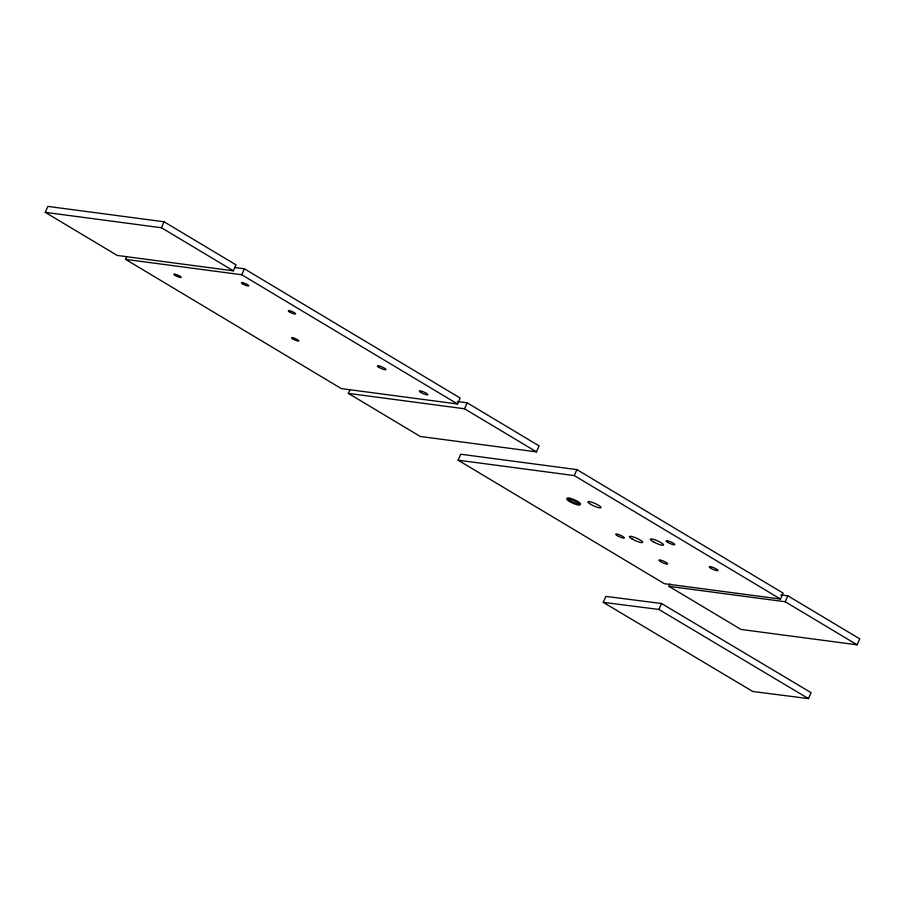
<?xml version="1.0" encoding="UTF-8"?>
<svg xmlns="http://www.w3.org/2000/svg" width="905" height="905" viewBox="0 0 905 905"><rect width="100%" height="100%" fill="white"/><g stroke="black" fill="none" stroke-linecap="round" stroke-linejoin="round"><path stroke-width="1.36" d="M45.25 212.347L47.875 206.397L164.065 221.782L236.001 264.86L233.377 270.821L117.186 255.436L45.25 212.347L161.441 227.743L233.377 270.821M234.576 267.507L244.373 268.796L460.17 398.042L457.545 403.992L341.355 388.607L125.557 259.362L126.61 256.986M161.441 227.743L164.065 221.782M125.557 259.362L241.748 274.758L244.373 268.796M457.364 401.526L467.161 402.815L539.097 445.905L536.473 451.855L420.282 436.47L348.346 393.381L349.918 389.817M348.346 393.381L464.537 408.777L467.161 402.815M458.088 460.181L460.724 454.231L576.915 469.616L783.119 593.114L780.495 599.065L664.304 583.68L458.088 460.181L574.279 475.577L780.495 599.065M574.279 475.577L576.915 469.616M603.239 602.345L605.864 596.395L661.51 603.499L811.095 692.653L808.47 698.603L752.824 691.499L603.239 602.345L658.885 609.45L808.47 698.603M780.823 594.857L787.814 595.784L859.75 638.862L857.125 644.824L740.935 629.428L668.999 586.35L670.051 583.974M658.885 609.45L661.51 603.499M668.999 586.35L785.189 601.746L787.814 595.784M241.748 274.758L457.545 403.992M464.537 408.777L536.473 451.855M785.189 601.746L857.125 644.824M569.992 500.646A7.229 1.38 23.8 0 0 580.456 503.983A7.229 1.38 23.8 0 0 571.112 498.519A7.229 1.38 23.8 0 0 569.992 500.646M660.492 561.553A4.74 0.905 23.8 0 0 667.596 563.985A4.74 0.905 23.8 0 0 661.872 560.455A4.74 0.905 23.8 0 0 660.492 561.553M710.81 568.204A4.74 0.905 23.8 0 0 717.914 570.636A4.74 0.905 23.8 0 0 712.19 567.107A4.74 0.905 23.8 0 0 710.81 568.204M667.619 542.287A4.74 0.905 23.8 0 0 674.723 544.72A4.74 0.905 23.8 0 0 668.999 541.201A4.74 0.905 23.8 0 0 667.619 542.287M653.161 541.722A7.229 1.38 23.8 0 0 663.58 545.025A7.229 1.38 23.8 0 0 654.179 539.561A7.229 1.38 23.8 0 0 653.161 541.722M632.278 539.086A7.229 1.38 23.8 0 0 642.697 542.389A7.229 1.38 23.8 0 0 633.308 536.925A7.229 1.38 23.8 0 0 632.278 539.086M617.244 535.613A4.74 0.905 23.8 0 0 624.348 538.045A4.74 0.905 23.8 0 0 618.624 534.516A4.74 0.905 23.8 0 0 617.244 535.613M569.641 501.574A7.229 1.38 23.8 0 0 580.06 504.877A7.229 1.38 23.8 0 0 570.67 499.413A7.229 1.38 23.8 0 0 569.641 501.574M590.637 504.345A7.229 1.38 23.8 0 0 601.067 507.66A7.229 1.38 23.8 0 0 591.666 502.196A7.229 1.38 23.8 0 0 590.637 504.345M243.015 284.057A3.982 0.758 23.8 0 0 248.739 285.867A3.982 0.758 23.8 0 0 243.547 282.858A3.982 0.758 23.8 0 0 243.015 284.057M175.446 275.584A3.982 0.758 23.8 0 0 181.17 277.382A3.982 0.758 23.8 0 0 175.977 274.373A3.982 0.758 23.8 0 0 175.446 275.584M289.917 312.123A3.982 0.758 23.8 0 0 295.641 313.922A3.982 0.758 23.8 0 0 290.448 310.913A3.982 0.758 23.8 0 0 289.917 312.123M293.107 339.126A3.982 0.758 23.8 0 0 298.831 340.936A3.982 0.758 23.8 0 0 293.639 337.927A3.982 0.758 23.8 0 0 293.107 339.126M378.98 367.351A4.638 0.882 23.8 0 0 385.869 369.67A4.638 0.882 23.8 0 0 380.145 366.197A4.638 0.882 23.8 0 0 378.98 367.351M420.904 392.465A4.638 0.882 23.8 0 0 427.794 394.772A4.638 0.882 23.8 0 0 422.069 391.311A4.638 0.882 23.8 0 0 420.904 392.465"/></g></svg>
